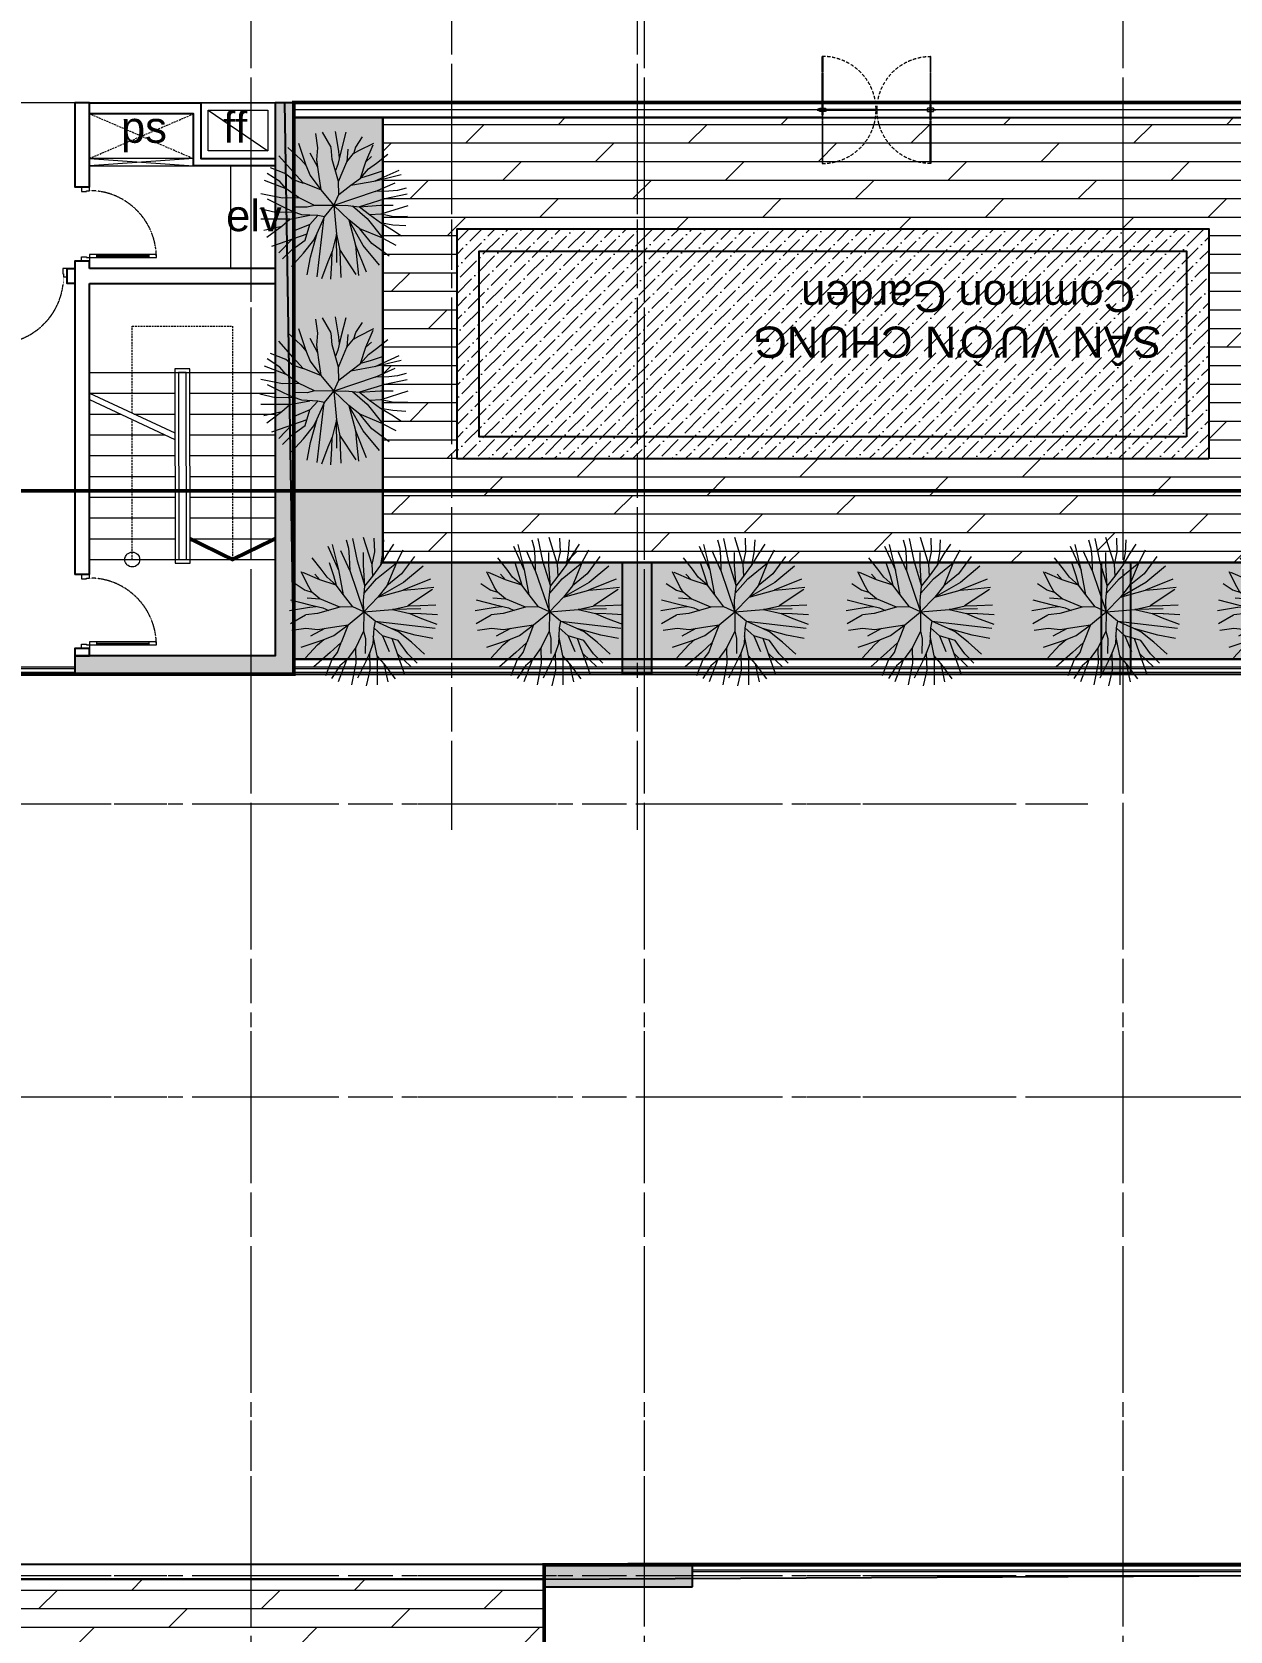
# Model space of a CAD drawing. Header units: millimetres. Extents: x -100356 to 314685, y 446 to 1273965.
# Drawn here: x 43041 to 59178, y 1004435 to 1025982 of the extents above; entities that cross this region are included whole.
import ezdxf

# ---------------------------------------------------------------- set-up
doc = ezdxf.new("R2010")
doc.units = ezdxf.units.MM
for name, pattern in [('20180221 BF$0$Core - tb$0$HIDDEN', [0.375, 0.25, -0.125]), ('CENTER', [2, 1.25, -0.25, 0.25, -0.25]), ('CENTER2', [28.575, 19.05, -3.175, 3.175, -3.175]), ('Core - tb$0$HIDDEN', [0.375, 0.25, -0.125]), ('Dash', [6, 3, -3]), ('DASHED2', [0.375, 0.25, -0.125]), ('DASHEDX2', [1.5, 1, -0.5]), ('HIDDEN', [0.375, 0.25, -0.125]), ('Kume - Grid Line', [10.5, 6, -1.25, 2, -1.25])]:
    doc.linetypes.add(name, pattern=pattern)
for name, color, linetype, lineweight in [('$0$FURNITURE', 8, 'Continuous', 5), ('$0$TUONG 2', 2, 'Continuous', 35), ('20180221 BF$0$TUONG 2', 2, 'Continuous', 25), ('@ color hatch', 7, 'Continuous', 13), ('@LOUVER', 35, 'Continuous', 13), ('A-_ANOT----_D', 7, 'Continuous', 5), ('A-_LNSP----_E', 7, 'Continuous', 9), ('A-_ROOM----_H', 8, 'Continuous', 9), ('A.Axis', 251, 'CENTER2', 13), ('A1 - dp$0$TUONG 2', 2, 'Continuous', 25), ('Core - tb$0$$0$FURNITURE', 45, 'Continuous', 5), ('Core - tb$0$$0$TUONG 2', 2, 'Continuous', 25), ('Core - tb$0$1-thaythuong', 9, 'Continuous', 13), ('Core - tb$0$A.Concrete', 7, 'Continuous', 25), ('Core - tb$0$A.Thin', 8, 'Continuous', 13), ('Core - tb$0$A.Wall', 2, 'Continuous', 25), ('Core - tb$0$CUA', 5, 'Continuous', 9), ('Core - tb$0$net bao', 254, 'Continuous', 13), ('CUA DI', 25, 'Continuous', 9), ('Hatch-wall', 251, 'Continuous', 5), ('KÍNH', 150, 'Continuous', 9), ('LC.HA', 250, 'Continuous', 9), ('LGI', 250, 'CENTER', 9), ('net thay', 137, 'Continuous', 15), ('setback', 1, 'Continuous', 13), ('TEXT', 6, 'Continuous', 20), ('TXT', 1, 'Continuous', 25), ('WALL', 4, 'Continuous', 35)]:
    doc.layers.add(name, color=color, linetype=linetype, lineweight=lineweight)
doc.layers.add('STR', color=7, linetype='Continuous')
doc.styles.add('VnArial', font='Font - TrueType - Arial.ttf')

# ---------------------------------------------------------------- blocks, each defined once
blk = doc.blocks.new('*U544')
at = {"layer": '$0$FURNITURE'}
for p, q in [((0, 100), (15501, 100)), ((0, 75), (15501, 75)), ((0, 25), (15501, 25)), ((0, 0), (15501, 0))]:
    blk.add_line(p, q, dxfattribs=at)
blk = doc.blocks.new('AE-CUADI-BLS-900')
at = {"layer": 'CUA DI', "linetype": 'HIDDEN', "ltscale": 100}
blk.add_line((0, 0), (900, 0, 0), dxfattribs=at)
at = {"layer": 'CUA DI', "linetype": 'Continuous'}
for p, q in [((85, -5), (75, 5)), ((75, -5), (85, 5))]:
    blk.add_line(p, q, dxfattribs=at)
at = {"layer": 'CUA DI', "linetype": 'DASHEDX2'}
for points in [[(85, 800), (85, -80), (75, -80), (75, 800)], [(30, 25), (130, 25), (130, -25), (30, -25)], [(85, -800), (85, 80), (75, 80), (75, -800)]]:
    blk.add_lwpolyline(points, close=True, dxfattribs=at)
at = {"layer": 'CUA DI', "linetype": 'Continuous'}
blk.add_lwpolyline([(880, 5), (0, 5), (0, -5), (880, -5)], close=True, dxfattribs=at)
at = {"layer": 'CUA DI', "color": 8, "linetype": 'DASHED2', "ltscale": 200}
blk.add_arc((80, 0), 800, 269.6419, 90.3581, dxfattribs=at)
blk = doc.blocks.new('cuabanlesan-2')
at = {"layer": 'CUA DI', "linetype": 'Continuous'}
blk.add_line((0, -900), (0, 900), dxfattribs=at)
at = {"layer": 'CUA DI', "linetype": 'Continuous', "xscale": -1, "rotation": 90}
blk.add_blockref('AE-CUADI-BLS-900', (0, 887), dxfattribs=at)
at = {"layer": 'CUA DI', "linetype": 'Continuous', "rotation": 90}
blk.add_blockref('AE-CUADI-BLS-900', (0, -888), dxfattribs=at)
blk = doc.blocks.new('A$C4AE13D6C')
at = {"layer": 'CUA DI', "xscale": -1.000080070924014, "yscale": 1.000080071389675, "zscale": 1.000080071249777, "rotation": 180}
blk.add_blockref('cuabanlesan-2', (-5, 448), dxfattribs=at)
blk = doc.blocks.new('A$C16496DF1')
at = {"layer": 'WALL', "color": 2, "linetype": 'HIDDEN', "xscale": -0.9014084507042254, "yscale": 0.9014084507042254, "zscale": 0.9014084507042254, "rotation": 90}
blk.add_blockref('A$C4AE13D6C', (-38, -4), dxfattribs=at)
blk = doc.blocks.new('*U546')
at = {"layer": '$0$FURNITURE'}
for p, q in [((0, 100), (16905, 100)), ((0, 75), (16905, 75)), ((0, 25), (16905, 25)), ((0, 0), (16905, 0))]:
    blk.add_line(p, q, dxfattribs=at)
blk = doc.blocks.new('110_植栽_中_高木 - 落葉1_φ4000_H5500-1445069-IDEA-4th Storey - Detail')
at = {"color": 139}
for p, q in [((-667, 1111), (-958, 1760)), ((-670, 1129), (-838, 1808)), ((-472, 1941), (-408, 1715)), ((-306, 1976), (-181, 1368)), ((224, 1272), (-5, 2000)), ((298, 1613), (285, 1980)), ((518, 1586), (541, 1934)), ((641, 1557), (813, 1820)), ((-1147, 1149), (-1389, 1451)), ((-934, 1324), (-819, 978)), ((-379, 1110), (-615, 1645)), ((-408, 1715), (-389, 1474)), ((-389, 1474), (-379, 1110)), ((-181, 1368), (30, 691)), ((-10, 1257), (-10, 1592)), ((224, 1272), (298, 1613)), ((348, 890), (879, 1317)), ((459, 1252), (518, 1586)), ((459, 1252), (641, 1557)), ((879, 1317), (625, 696)), ((879, 1317), (1065, 1665)), ((1364, 1487), (1021, 1024)), ((-1482, 672), (-1685, 1077)), ((-1182, 862), (-1640, 1059)), ((-1182, 862), (-1319, 1008)), ((-989, 932), (-1147, 1149)), ((-743, 713), (-989, 932)), ((-819, 978), (-743, 713)), ((-546, 458), (-670, 1129)), ((-379, 1110), (0, 0)), ((30, 691), (-10, 1257)), ((10, 497), (348, 890)), ((30, 691), (242, 956)), ((242, 956), (224, 1272)), ((242, 956), (459, 1252)), ((1021, 1024), (625, 696)), ((1796, 880), (1057, 580)), ((1602, 1227), (1074, 790)), ((-1850, 759), (-1578, 578)), ((-1570, 578), (-1398, 529)), ((-1399, 530), (-1482, 672)), ((-1182, 348), (-1399, 530)), ((-743, 713), (-1182, 862)), ((-546, 458), (-743, 713)), ((-295, 133), (-546, 458)), ((-10, 303), (30, 691)), ((1074, 790), (384, 396)), ((625, 696), (384, 396)), ((384, 396), (1064, 582)), ((1064, 582), (1374, 607)), ((1855, 599), (1188, 159)), ((1374, 607), (1887, 662)), ((-2000, 33), (-1462, 119)), ((-1974, 319), (-1451, 187)), ((-1522, 376), (-1182, 348)), ((-1453, 121), (-1278, 144)), ((-1451, 187), (-1104, 101)), ((-645, 125), (-1245, -52)), ((-645, 125), (-1182, 348)), ((-1104, 101), (-945, 37)), ((-295, 133), (-645, 125)), ((-423, -352), (0, 0)), ((0, 0), (-295, 133)), ((0, 0), (-10, 303)), ((0, 0), (-5, -527)), ((384, 396), (0, 0)), ((0, 0), (773, 64)), ((305, -251), (0, 0)), ((773, 64), (1206, 162)), ((1538, 78), (773, 64)), ((773, 64), (1241, -50)), ((1206, 162), (1516, 167)), ((1516, 167), (1939, 182)), ((-1975, -315), (-1571, -88)), ((-1245, -52), (-1564, -80)), ((-1235, -475), (-846, -416)), ((-846, -416), (-423, -352)), ((-807, -637), (-423, -352)), ((-423, -352), (-610, -834)), ((305, -251), (268, -432)), ((1923, -449), (303, -262)), ((743, -453), (305, -251)), ((1534, -57), (1241, -50)), ((1241, -50), (1512, -168)), ((1512, -168), (1971, -338)), ((1984, -88), (1545, -58)), ((-1938, -494), (-1560, -440)), ((-1683, -957), (-1092, -755)), ((-1560, -440), (-1235, -475)), ((-1423, -653), (-1041, -445)), ((-1244, -895), (-1077, -745)), ((-1092, -755), (-807, -637)), ((-610, -834), (-905, -1095)), ((-703, -1095), (-608, -832)), ((-5, -527), (-217, -960)), ((-5, -527), (44, -720)), ((44, -720), (39, -1126)), ((268, -432), (248, -870)), ((365, -1191), (258, -651)), ((268, -432), (508, -651)), ((931, -773), (508, -651)), ((508, -651), (685, -1070)), ((1389, -632), (743, -453)), ((935, -541), (743, -453)), ((1097, -1672), (762, -724)), ((1191, -1135), (931, -773)), ((1284, -817), (935, -541)), ((1640, -1145), (1284, -817)), ((1865, -721), (1389, -632)), ((-1567, -1243), (-1244, -895)), ((-905, -1095), (-1342, -1483)), ((-867, -1310), (-703, -1095)), ((-217, -960), (-458, -1297)), ((-207, -1385), (-217, -960)), ((165, -1101), (52, -1342)), ((248, -870), (165, -1101)), ((175, -1573), (165, -1101)), ((365, -1191), (365, -1967)), ((552, -1405), (365, -1191)), ((1278, -1483), (902, -1122)), ((1438, -1391), (1191, -1135)), ((-1024, -1718), (-864, -1308)), ((-645, -1459), (-866, -1803)), ((-682, -1880), (-458, -1297)), ((-458, -1297), (-645, -1459)), ((-321, -1974), (-207, -1385)), ((52, -1342), (-170, -1795)), ((76, -1999), (175, -1573)), ((659, -1888), (552, -1405)), ((855, -1808), (552, -1405))]:
    blk.add_line(p, q, dxfattribs=at)
blk = doc.blocks.new('*U698')
at = {"layer": 'A-_LNSP----_E', "xscale": 0.5, "yscale": 0.5, "zscale": 0.5}
blk.add_blockref('110_植栽_中_高木 - 落葉1_φ4000_H5500-1445069-IDEA-4th Storey - Detail', (4, 0), dxfattribs=at)
blk = doc.blocks.new('*U699')
at = {"layer": 'net thay', "color": 0, "linetype": 'ByBlock', "lineweight": -2}
for p in [(0, 0), (2500, 0), (5000, 0), (7500, 0), (10000, 0), (12500, 0)]:
    blk.add_blockref('*U698', p, dxfattribs=at)
blk = doc.blocks.new('grid tower')
at = {"layer": 'A.Axis', "linetype": 'Kume - Grid Line', "lineweight": 9, "ltscale": 100}
for p, q in [((16899.8, 38386.8), (16899.8, -18372.7)), ((23349.8, 38386.8), (23349.8, -18372.7)), ((28649.8, 38386.8), (28649.8, -18372.7)), ((48341.2, 19849.9), (-14918.8, 19849.9)), ((48341.2, 13399.9), (-14918.8, 13399.9)), ((23449.8, -18372.7), (23449.8, 9799.9)), ((25949.8, -18372.7), (25949.8, 9799.9)), ((48341.2, 9449.9), (17376.6, 9449.9)), ((48341.2, -0.1), (-14918.8, -0.1))]:
    blk.add_line(p, q, dxfattribs=at)
blk = doc.blocks.new('SECTION SYMBOL')
at = {"layer": 'TXT', "linetype": '20180221 BF$0$Core - tb$0$HIDDEN', "ltscale": 300, "const_width": 50, "elevation": 0}
blk.add_lwpolyline([(19511, -10462), (-5470, -10462), (-5470, -5231), (-37733, -5231)], dxfattribs=at)
blk = doc.blocks.new('*U678')
at = {"layer": 'A-_LNSP----_E', "xscale": 0.5, "yscale": 0.5, "zscale": 0.5}
blk.add_blockref('110_植栽_中_高木 - 落葉1_φ4000_H5500-1445069-IDEA-4th Storey - Detail', (4, 0), dxfattribs=at)
blk = doc.blocks.new('*U679')
at = {"layer": 'net thay', "color": 0, "linetype": 'ByBlock', "lineweight": -2}
for p in [(0, 0), (2500, 0)]:
    blk.add_blockref('*U678', p, dxfattribs=at)
blk = doc.blocks.new('X-GRID')
at = {"layer": 'LGI', "ltscale": 1500}
for p, q in [((-25500, 49486.8), (-25500, -7272.6)), ((-19050, 49486.8), (-19050, -7272.6)), ((-13750, 49486.8), (-13750, -7272.6)), ((5008.8, 30950), (-57318.6, 30950)), ((5008.8, 24500), (-57318.6, 24500)), ((-18950, -7272.6), (-18950, 20900)), ((-16450, -7272.6), (-16450, 20900)), ((5008.8, 20550), (-25023.2, 20550)), ((5008.8, 11100), (-57318.6, 11100))]:
    blk.add_line(p, q, dxfattribs=at)
blk = doc.blocks.new('f23 grid column')
at = {"layer": 'LC.HA'}
h = blk.add_hatch(color=256, dxfattribs=at)
h.dxf.hatch_style = 1
h.paths.add_polyline_path([(-17555, -6261), (-17955, -6261), (-17955, -7761), (-17555, -7761)])
h = blk.add_hatch(color=256, dxfattribs=at)
h.dxf.hatch_style = 1
h.paths.add_polyline_path([(-11105, -6261), (-11505, -6261), (-11505, -7761), (-11105, -7761)])
h = blk.add_hatch(color=256, dxfattribs=at)
h.dxf.hatch_style = 1
h.paths.add_polyline_path([(-17006, -20061), (-17006, -19757), (-19006, -19757), (-19006, -20061)])
at = {"layer": 'STR', "ltscale": 1000, "elevation": 0}
for points in [[(-17555, -6261), (-17955, -6261), (-17955, -7761), (-17555, -7761)], [(-11105, -6261), (-11505, -6261), (-11505, -7761), (-11105, -7761)], [(-17006, -20061), (-17006, -19757), (-19006, -19757), (-19006, -20061)]]:
    blk.add_lwpolyline(points, close=True, dxfattribs=at)
at = {"rotation": 180}
blk.add_blockref('X-GRID', (-36705, 11038, 0), dxfattribs=at)
blk = doc.blocks.new('*U370')
blk.add_line((-70, 100), (-70, 800))
for points in [[(-50, 0), (-50, 900), (-90, 900), (-90, 0)], [(-50, 100), (-90, 100), (-90, 800), (-50, 800)], [(-1000, -110), (-940, -110), (-940, -40), (-950, -40), (-950, 0), (-1000, 0)], [(0, -110), (-60, -110), (-60, -40), (-50, -40), (-50, 0), (0, 0)]]:
    blk.add_lwpolyline(points, close=True)
at = {"linetype": 'Core - tb$0$HIDDEN'}
blk.add_arc((-50, 0), 900, 90, 180, dxfattribs=at)
blk = doc.blocks.new('*U371')
blk.add_line((-70, 100), (-70, 800))
for points in [[(-50, 0), (-50, 900), (-90, 900), (-90, 0)], [(-50, 100), (-90, 100), (-90, 800), (-50, 800)], [(-1000, -110), (-940, -110), (-940, -40), (-950, -40), (-950, 0), (-1000, 0)], [(0, -110), (-60, -110), (-60, -40), (-50, -40), (-50, 0), (0, 0)]]:
    blk.add_lwpolyline(points, close=True)
at = {"linetype": 'Core - tb$0$HIDDEN'}
blk.add_arc((-50, 0), 900, 90, 180, dxfattribs=at)
blk = doc.blocks.new('*U372')
at = {"layer": 'Core - tb$0$$0$FURNITURE'}
for p, q in [((0, 100), (1275, 100)), ((0, 75), (1275, 75)), ((0, 25), (1275, 25)), ((0, 0), (1275, 0))]:
    blk.add_line(p, q, dxfattribs=at)
blk = doc.blocks.new('new core')
at = {"layer": 'Hatch-wall', "ltscale": 0.5}
h = blk.add_hatch(color=256, dxfattribs=at)
h.dxf.hatch_style = 1
h.paths.add_polyline_path([(-22375, -7700), (-22375, 0), (-22625, 0), (-22625, -7455), (-25125, -7455), (-25325, -7455), (-25325, -7700), (-25125, -7700)])
at = {"layer": '@LOUVER', "ltscale": 0.5, "elevation": 0}
for points in [[(-22625, 0), (-22625, -750), (-23625, -750), (-23625, 0)], [(-22725, -100), (-22725, -650), (-23525, -650), (-23525, -100)], [(-22625, -850), (-23225, -850), (-23225, -2235), (-22625, -2235)]]:
    blk.add_lwpolyline(points, close=True, dxfattribs=at)
blk.add_lwpolyline([(-23525, -100), (-22725, -650)], dxfattribs=at)
at = {"layer": 'A1 - dp$0$TUONG 2', "ltscale": 0.5, "elevation": 0}
for points in [[(-25125, 0), (-25325, 0), (-25325, -1135), (-25125, -1135), (-25125, -150), (-25125, 3)], [(-22625, -850), (-23725, -850), (-23725, -150), (-25125, -150), (-25125, 0), (-23625, 0), (-23625, -750), (-22625, -750)], [(-25125, -2235), (-25125, -2135), (-25325, -2135), (-25325, -6355)]]:
    blk.add_lwpolyline(points, dxfattribs=at)
at = {"layer": 'Core - tb$0$1-thaythuong'}
for p, q in [((-23725, -750, 0), (-25125, -850, 0)), ((-25125, -750, 0), (-23725, -850, 0)), ((-25125, -3635, 0), (-22625, -3635, 0)), ((-25125, -3915, 0), (-23975, -3915, 0)), ((-25125, -3915, 0), (-23975, -4450, 0)), ((-25125, -4001, 0), (-23975, -4536, 0)), ((-23775, -3915, 0), (-22625, -3915, 0)), ((-25125, -4195, 0), (-24707, -4195, 0)), ((-24523, -4195, 0), (-23975, -4195, 0)), ((-23775, -4195, 0), (-22625, -4195, 0)), ((-25125, -4475, 0), (-24105, -4475, 0)), ((-23775, -4475, 0), (-22625, -4475, 0)), ((-25125, -4755, 0), (-23975, -4755, 0)), ((-23775, -4755, 0), (-22625, -4755, 0)), ((-25125, -5035, 0), (-23975, -5035, 0)), ((-23775, -5035, 0), (-22625, -5035, 0)), ((-25125, -5315, 0), (-23975, -5315, 0)), ((-23775, -5315, 0), (-22625, -5315, 0)), ((-25125, -5595, 0), (-23975, -5595, 0)), ((-23775, -5595, 0), (-22625, -5595, 0)), ((-25125, -5875, 0), (-23971, -5875, 0)), ((-23775, -5875, 0), (-22625, -5875, 0)), ((-25125, -6155, 0), (-23921, -6155, 0)), ((-23921, -6155, 0), (-22625, -6155, 0))]:
    blk.add_line(p, q, dxfattribs=at)
at = {"layer": 'Core - tb$0$1-thaythuong', "elevation": 0}
for points in [[(-23725, -750), (-25125, -750), (-25125, -850), (-23725, -850)], [(-23971, -6205), (-23771, -6205), (-23775, -3585), (-23975, -3585)], [(-23921, -6155), (-23821, -6155), (-23825, -3635), (-23925, -3635)]]:
    blk.add_lwpolyline(points, close=True, dxfattribs=at)
at = {"layer": 'Core - tb$0$A.Concrete', "ltscale": 0.5, "elevation": 0}
blk.add_lwpolyline([(-22375, -7700), (-22375, 0), (-22625, 0), (-22625, -7455), (-25125, -7455), (-25125, -7455), (-25325, -7455), (-25325, -7700), (-25125, -7700), (-22375, -7700)], dxfattribs=at)
at = {"layer": 'Core - tb$0$A.Thin', "linetype": 'Core - tb$0$HIDDEN', "ltscale": 100}
for p, q in [((-23736, -751, 0), (-25125, -150, 0)), ((-25125, -750, 0), (-23725, -150, 0)), ((-22625, -2235, 0), (-22625, -150, 0))]:
    blk.add_line(p, q, dxfattribs=at)
at = {"layer": 'Core - tb$0$A.Thin', "linetype": 'Core - tb$0$HIDDEN', "ltscale": 100, "elevation": 0}
for points in [[(-24550, -4185), (-24550, -3010), (-23200, -3010), (-23200, -6155)], [(-24550, -6155), (-24550, -4271)]]:
    blk.add_lwpolyline(points, dxfattribs=at)
at = {"layer": 'Core - tb$0$A.Thin', "ltscale": 0.5, "const_width": 50, "elevation": 0}
blk.add_lwpolyline([(-23771, -5875), (-23200, -6155), (-22625, -5875)], dxfattribs=at)
at = {"layer": 'Core - tb$0$A.Wall', "ltscale": 0.5}
blk.add_line((-25125, -6355, 0), (-25325, -6355, 0), dxfattribs=at)
at = {"layer": 'Core - tb$0$A.Wall', "ltscale": 0.5, "elevation": 0}
for points in [[(-22625, -1050), (-22625, -2235)], [(-22375, -5205), (-22375, -1145)], [(-25325, -2435), (-25425, -2435), (-25425, -2235), (-25325, -2235), (-25325, -2235)], [(-22625, -2235), (-25125, -2235)], [(-25125, -6355), (-25125, -2435)], [(-25125, -2435), (-22625, -2435)]]:
    blk.add_lwpolyline(points, dxfattribs=at)
blk.add_lwpolyline([(-25125, -7355), (-25325, -7355), (-25325, -7455), (-25125, -7455)], close=True, dxfattribs=at)
at = {"layer": 'Core - tb$0$net bao', "ltscale": 0.5}
blk.add_circle((-24550, -6155, 0), 100, dxfattribs=at)
at = {"layer": 'Core - tb$0$$0$TUONG 2'}
blk.add_blockref('*U372', (-26600, -7700), dxfattribs=at)
at = {"layer": 'Core - tb$0$CUA'}
for name, p, rotation in [('*U371', (-25125, -2135, 0), 270), ('*U370', (-26425, -2345, 0), 180), ('*U371', (-25125, -7355, 0), 270)]:
    blk.add_blockref(name, p, dxfattribs=dict(at, rotation=rotation))
at = {"layer": 'TEXT', "style": 'VnArial'}
for s, p in [('ps', (-24702, -540)), ('ff', (-23327, -540)), ('elv', (-23286, -1731, 0))]:
    blk.add_text(s, height=420, dxfattribs=at).set_placement(p)

msp = doc.modelspace()

# ---------------------------------------------------------------- hatches: boundary and pattern name
at = {"layer": '@ color hatch', "ltscale": 0.5}
h = msp.add_hatch(dxfattribs=at)
h.set_pattern_fill('CROSS', color=139, scale=300)
h.set_pattern_definition([(0, (403133.136, 611737.235), (75, 75), [37.5, -112.5]), (90, (403151.886, 611718.485), (-75, 75), [37.5, -112.5])])
h.paths.add_polyline_path([(46565.7, 1024831.8), (47765.9, 1024828.7), (47765.9, 1018832), (62190.9, 1018832), (62190.9, 1022428.8), (63470.9, 1022428.8), (63470.9, 1017529), (46565.7, 1017528.9)])
h = msp.add_hatch(dxfattribs=at)
h.set_pattern_fill('ANSI36', color=157, scale=1000)
h.set_pattern_definition([(45, (403133.14, 611737.23), (66.29126, 243.067956), [312.5, -62.5, 0, -62.5])])
h.paths.add_polyline_path([(58890.8, 1020228.9), (48765.9, 1020228.9), (48765.9, 1023328.7), (58890.8, 1023328.7)])
at = {"layer": 'Hatch-wall', "ltscale": 0.5}
h = msp.add_hatch(dxfattribs=at)
h.set_pattern_fill('DOLMIT', color=256, scale=1000)
h.set_pattern_definition([(0, (403133.14, 611737.23), (0, 250), []), (45, (403133.14, 611737.2), (-500, 500), [353.5534, -707.1068])])
h.paths.add_polyline_path([(47765.9, 1024828.7), (62190.7, 1024828.7), (62190.6, 1022428.9), (62190.9, 1022428.9), (62190.9, 1021578.8), (62190.9, 1021578.8), (62190.9, 1018832), (47765.9, 1018832)])
h.paths.add_polyline_path([(58890.8, 1020228.9), (48765.9, 1020228.9), (48765.9, 1023328.7), (58890.8, 1023328.7)], flags=16)
h = msp.add_hatch(dxfattribs=at)
h.set_pattern_fill('DOLMIT', color=256, scale=1000)
h.set_pattern_definition([(0, (403133.14, 611737.23), (0, 250), []), (45, (403133.14, 611737.2), (-500, 500), [353.5534, -707.1068])])
h.paths.add_polyline_path([(45965.7, 1003381.7), (43640.9, 1003381.7), (43640.9, 996628.8), (45965.7, 996628.8)], flags=16)
edge = h.paths.add_edge_path()
edge.add_line((49940.3, 1003381.7), (49940.5, 1005132))
edge.add_line((49940.5, 1005132), (42639.7, 1005132))
edge.add_line((42639.7, 1005132), (42639.7, 995128.8))
edge.add_line((42639.7, 995128.8), (49940.5, 995128.8))
edge.add_line((49940.5, 995128.8), (49940.3, 1001181.7))
edge.add_line((49940.3, 1001181.7), (46965.7, 1001181.7))
edge.add_line((46965.7, 1001181.7), (46965.7, 1003381.7))
edge.add_line((46965.7, 1003381.7), (49940.3, 1003381.7))

# ---------------------------------------------------------------- linework, layer by layer
at = {"elevation": 0}
msp.add_lwpolyline([(38940.9, 1026531.8), (72090.9, 1026606.7), (72090.9, 1025106.8), (71940.7, 1025031.7), (71940.7, 1005031.7), (72090.7, 1005031.7), (72090.7, 1003529.7), (49940.1, 1003531.9), (49940.5, 1005132), (59640.9, 1005181.8), (59640.9, 1005032.2), (70440.7, 1005031.8), (70440.9, 1010307.5), (63470.9, 1010307.5), (63470.9, 1022411.7), (62190.5, 1022431.7), (62190.5, 1025031.8), (46440.9, 1025028.9), (46565.9, 1017328.9), (42270, 1017329), (42270.7, 1025028.9), (38940.9, 1025031.8)], close=True, dxfattribs=at)
at = {"color": 3, "linetype": 'Dash', "ltscale": 30, "const_width": 50, "elevation": 0}
msp.add_lwpolyline([(49940.1, 1003531.9), (49938.1, 1004829.3), (49940.2, 1005328.8), (67440.7, 1005331.9), (67440.7, 1005331.9), (70240.7, 1005331.9), (70240.7, 1007328.8), (70240.7, 1010310.6), (67440.9, 1010307.6), (67440.9, 1010307.6), (63471, 1010307.6), (63470.9, 1022428.7), (62192.4, 1022428.8), (62190.9, 1025031.9), (46565.9, 1025031.9), (46565.9, 1017328.9), (43615.9, 1017328.9), (43615.9, 1017328.9), (42398.1, 1017328.9)], dxfattribs=at)
at = {"layer": '20180221 BF$0$TUONG 2', "ltscale": 0.5, "elevation": 0}
for points in [[(46565.7, 1024831.8), (47765.9, 1024828.7), (47765.9, 1018832), (62190.9, 1018832), (62190.9, 1022428.8), (63470.9, 1022428.8), (63470.9, 1017528.9), (46565.7, 1017528.9)], [(47765.9, 1024828.7), (62190.7, 1024828.7), (62190.9, 1022428.8), (62190.9, 1022428.8), (62190.9, 1021578.7), (62190.9, 1021578.8), (62190.9, 1018832), (47765.9, 1018832)], [(58890.8, 1020228.9), (48765.9, 1020228.9), (48765.9, 1023328.7), (58890.8, 1023328.7)], [(58590.8, 1020528.9), (49065.9, 1020528.9), (49065.9, 1023028.7), (58590.8, 1023028.7)], [(42341, 1005132), (49940.5, 1005132), (49940.5, 1005332), (41140.1, 1005332), (41140.1, 993732), (42541, 993732), (42541, 993932), (41340.1, 993932), (41340.1, 1005132)]]:
    msp.add_lwpolyline(points, close=True, dxfattribs=at)
for points in [[(53692.3, 1024831.8), (46565.9, 1024828.7)], [(46565.9, 1024828.7), (46565.9, 1017528.9), (63470.9, 1017528.9), (63470.9, 1021578.9)], [(46565.9, 1017328.9), (63475.6, 1017328.9)], [(49940.3, 1003381.7), (49940.5, 1005132), (42639.7, 1005132), (42639.7, 995231.8), (49940.5, 995231.8), (49940.3, 1001181.7), (46965.7, 1001181.7), (46965.7, 1003381.7), (49940.3, 1003381.7)]]:
    msp.add_lwpolyline(points, dxfattribs=at)
at = {"layer": '@LOUVER', "ltscale": 0.5, "elevation": 0}
msp.add_lwpolyline([(32315.8, 1025031.8), (82193, 1025031.8)], dxfattribs=at)
at = {"layer": 'A-_ROOM----_H', "ltscale": 0.5, "elevation": 0}
for points in [[(62190.7, 1025031.8), (62190.9, 1022428.8), (62190.9, 1022428.8), (63470.9, 1022428.7), (63470.9, 1017528.9), (46565.7, 1017528.9), (46565.7, 1025031.8)], [(49940.3, 1005331.9), (41140.1, 1005332), (41140.1, 993732), (49940.3, 993731.8)]]:
    msp.add_lwpolyline(points, close=True, dxfattribs=at)
at = {"layer": 'KÍNH', "elevation": 0}
for points in [[(62190.7, 1025031.8), (46565.7, 1025031.8)], [(62190.7, 1024931.8), (46565.7, 1024931.8)], [(62190.7, 1024831.8), (46565.7, 1024831.8)]]:
    msp.add_lwpolyline(points, dxfattribs=at)

# ---------------------------------------------------------------- block references
at = {"layer": '$0$TUONG 2'}
msp.add_blockref('*U546', (46565.9, 1017328.9, 0), dxfattribs=at)
at = {"layer": '$0$TUONG 2', "rotation": 180}
msp.add_blockref('*U544', (67440.7, 1005331.9, 0), dxfattribs=at)
msp.add_blockref('f23 grid column', (68945.9, 1025093.5, 0))
at = {"layer": 'A-_ANOT----_D', "rotation": 180}
msp.add_blockref('grid tower', (74640.7, 1025031.8, 0), dxfattribs=at)
at = {"layer": 'CUA DI', "xscale": -1}
msp.add_blockref('A$C16496DF1', (53974.8, 1024931.3, 0), dxfattribs=at)
at = {"layer": 'net thay', "ltscale": 0.5, "rotation": 270}
msp.add_blockref('*U679', (47108.5, 1023647), dxfattribs=at)
at = {"layer": 'net thay', "ltscale": 0.5}
msp.add_blockref('*U699', (47505.5, 1018170.3), dxfattribs=at)
at = {"layer": 'setback'}
msp.add_blockref('new core', (68940.9, 1025028.8, 0), dxfattribs=at)
at = {"layer": 'TEXT'}
msp.add_blockref('SECTION SYMBOL', (68940.9, 1025028.8, 0), dxfattribs=at)

# ---------------------------------------------------------------- texts
at = {"layer": 'TEXT', "style": 'VnArial'}
for s, p in [('Common Garden', (57899.7, 1022628.5, 0)), ('SÂN VƯỜN CHUNG', (58255.5, 1022012.8, 0))]:
    msp.add_text(s, height=420, rotation=180, dxfattribs=at).set_placement(p)

doc.saveas('drawing.dxf')
